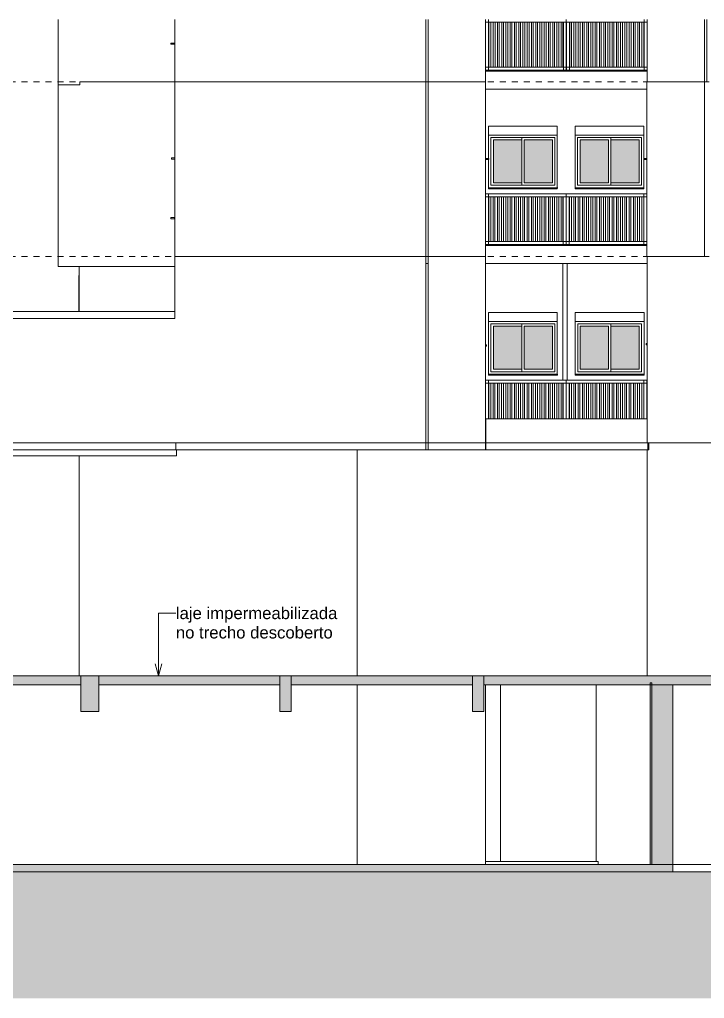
# Model space of a CAD drawing. Header units: metres. Extents: x -96 to 123, y 1 to 648.
# Drawn here: x -25.19 to -13.74, y 586.88 to 603.26 of the extents above; entities that cross this region are included whole.
import ezdxf

# ---------------------------------------------------------------- set-up
doc = ezdxf.new("R2010")
doc.units = ezdxf.units.M
doc.linetypes.add('_Tracejado longo', pattern=[0.014288, 0.009525, -0.004763])
doc.linetypes.add('IMPORT-LINHA_DE_FRONTEIRA', pattern=[0.065, 0.025, -0.00375, 0, -0.00375, 0, -0.00375, 0, -0.00375, 0.025, 0])
for name, color, linetype, lineweight in [('A-ANNO-TEXT', 7, 'Continuous', 5), ('A-DETL', 7, 'Continuous', 5), ('A-DETL-GENF', 7, 'Continuous', 5), ('A-FLOR-CASE', 7, 'Continuous', 5), ('A-FLOR-HRAL', 7, 'Continuous', 5), ('A-FLOR-LEVL', 7, 'Continuous', 5), ('A-FLOR-OTLN', 7, 'Continuous', 5), ('A-GLAZ', 7, 'Continuous', 5), ('A-GLAZ-FRAM', 7, 'Continuous', 5), ('A-WALL', 7, 'Continuous', 5), ('A-WALL-PATT', 7, 'Continuous', 20), ('C-PKNG', 7, 'Continuous', 5), ('Dimensões', 7, 'Continuous', 5), ('DIVISA1', 7, 'Continuous', 5), ('I-WALL', 7, 'Continuous', 5), ('MURO1', 7, 'Continuous', 5)]:
    doc.layers.add(name, color=color, linetype=linetype, lineweight=lineweight)
doc.layers.add('LUC-PLA-EP-001-IMP-R00 - Sobreposição RVT_dwg', color=7, linetype='Continuous', lineweight=5, true_color=0x767676)
doc.styles.add('Arial_1', font='arial.ttf', dxfattribs={"height": 0.2})
pattern_1 = [(45, (-45.716, 618.273), (0, 0.21552615), [0.00718, -0.10417, 0.00335, -0.10082]), (45, (-45.705, 618.268), (0, 0.21552615), [0.00718, -0.10417, 0.00335, -0.10082]), (337.5, (-45.711, 618.278), (1.7e-06, -0.2155266), [0.0127, -0.07613, 0.00335, -0.07264]), (337.5, (-45.716, 618.273), (1.7e-06, -0.2155266), [0.0127, -0.07613, 0.00335, -0.07264]), (60, (-45.767, 618.222), (-0.10160315, 0.1759782), [0.00953, -0.09684, 0.00335, -0.09348]), (120, (-45.767, 618.222), (-0.20320315, -1.8e-06), [0.00953, -0.09684, 0.00335, -0.09348]), (0, (-45.772, 618.231), (0.1016, 0.17598), [0.00953, -0.09684, 0.00335, -0.09348])]
pattern_2 = [(0, (-45.767, 618.222), (0.8128, 0.2032), [0.03353, -0.57607, 0.03353, -0.57607, -3.251]), (0, (-45.767, 618.222), (0.8128, 0.2032), [-1.219, 0.03353, -1.186, 0.03353, -0.57607, -1.422]), (0, (-45.767, 618.222), (0.8128, 0.2032), [-3.048, 0.03353, -0.37287, 0.03353, -0.98247]), (120, (-45.462, 618.324), (-0.5823764, 0.6023054), [0.03353, -0.57607, 0.03353, -0.57607, -3.251]), (120, (-45.462, 618.324), (-0.5823764, 0.6023054), [-1.219, 0.03353, -1.186, 0.03353, -0.57607, -1.422]), (120, (-45.462, 618.324), (-0.5823764, 0.6023054), [-3.048, 0.03353, -0.37287, 0.03353, -0.98247]), (240, (-45.361, 618.73), (-0.2304236, -0.8055054), [0.03353, -0.57607, 0.03353, -0.57607, -3.251]), (240, (-45.361, 618.73), (-0.2304236, -0.8055054), [-1.219, 0.03353, -1.186, 0.03353, -0.57607, -1.422]), (240, (-45.361, 618.73), (-0.2304236, -0.8055054), [-3.048, 0.03353, -0.37287, 0.03353, -0.98247])]

# ---------------------------------------------------------------- blocks, each defined once
blk = doc.blocks.new('xok - vaga carro - 2_5 x 5_0 m-V4-Section 1')
at = {"layer": 'C-PKNG'}
for p, q in [((-24.165, 592.28), (-24.702, 592.28)), ((-20.836, 592.28), (-23.866, 592.28)), ((-19.702, 592.28), (-20.646, 592.28))]:
    blk.add_line(p, q, dxfattribs=at)
blk = doc.blocks.new('xok - vaga carro - 2_5 x 5_0 m-V5-Section 1')
at = {"layer": 'C-PKNG'}
for p, q in [((-17.616, 592.28), (-19.702, 592.28)), ((-14.702, 592.28), (-17.425, 592.28))]:
    blk.add_line(p, q, dxfattribs=at)
blk = doc.blocks.new('xok - vaga carro - 2_5 x 5_0 m-V7-Section 1')
at = {"layer": 'C-PKNG'}
blk.add_line((-79.73, 592.28), (-84.73, 592.28), dxfattribs=at)
blk = doc.blocks.new('xok - janela de correr multipla com persiana - 121 x 111-V41-Section 1')
at = {"layer": 'A-GLAZ', "true_color": 0xe6e6e6}
for points in [[(-17.266, 597.41), (-16.791, 597.41), (-16.791, 598.13), (-17.266, 598.13), (-17.266, 597.529)], [(-16.693, 597.41), (-16.276, 597.41), (-16.276, 598.13), (-16.751, 598.13), (-16.751, 597.41)]]:
    blk.add_hatch(color=254, dxfattribs=at).paths.add_polyline_path(points)
at = {"layer": 'A-GLAZ-FRAM'}
for p, q in [((-16.196, 598.21), (-17.346, 598.21)), ((-17.346, 598.21), (-16.196, 598.21)), ((-17.306, 597.37), (-17.306, 598.17)), ((-17.306, 598.17), (-16.236, 598.17)), ((-17.266, 597.41), (-17.266, 598.13)), ((-17.266, 598.13), (-16.791, 598.13)), ((-16.236, 598.17), (-16.791, 598.17)), ((-16.791, 598.17), (-16.791, 597.37)), ((-16.751, 597.41), (-16.751, 598.13)), ((-16.751, 598.13), (-16.276, 598.13)), ((-16.276, 598.13), (-16.276, 597.41)), ((-16.236, 597.37), (-16.236, 598.17)), ((-16.236, 598.17), (-16.236, 597.37)), ((-16.791, 597.41), (-17.266, 597.41)), ((-16.276, 597.41), (-16.751, 597.41)), ((-16.236, 597.37), (-17.306, 597.37)), ((-16.791, 597.37), (-16.236, 597.37))]:
    blk.add_line(p, q, dxfattribs=at)
blk = doc.blocks.new('xok - janela de correr multipla com persiana - 121 x 111-4103295-Section 1')
at = {"layer": 'A-GLAZ', "true_color": 0xe6e6e6}
for points in [[(-64.484, 597.41), (-64.474, 597.41), (-64.474, 598.13), (-64.949, 598.13), (-64.949, 597.41), (-64.579, 597.41)], [(-64.434, 597.41), (-63.959, 597.41), (-63.959, 598.13), (-64.434, 598.13), (-64.434, 597.529)]]:
    blk.add_hatch(color=254, dxfattribs=at).paths.add_polyline_path(points)
at = {"layer": 'A-GLAZ-FRAM'}
for p, q in [((-63.879, 598.21), (-65.029, 598.21)), ((-65.029, 598.21), (-63.879, 598.21)), ((-64.989, 598.17), (-64.989, 597.37)), ((-64.434, 598.17), (-64.989, 598.17)), ((-64.989, 597.37), (-64.989, 598.17)), ((-64.989, 598.17), (-63.919, 598.17)), ((-64.949, 598.13), (-64.474, 598.13)), ((-64.949, 597.41), (-64.949, 598.13)), ((-64.474, 598.13), (-64.474, 597.41)), ((-64.434, 597.37), (-64.434, 598.17)), ((-64.434, 598.13), (-63.959, 598.13)), ((-63.959, 598.13), (-63.959, 597.41)), ((-63.919, 598.17), (-63.919, 597.37)), ((-64.474, 597.41), (-64.949, 597.41)), ((-63.959, 597.41), (-64.434, 597.41)), ((-64.989, 597.37), (-64.434, 597.37)), ((-63.919, 597.37), (-64.989, 597.37))]:
    blk.add_line(p, q, dxfattribs=at)
blk = doc.blocks.new('XOK - Soleira Paramétrica - Peitoril Janela Banheiros - 20 x 53-V85-Section 1')
at = {"layer": 'A-FLOR-CASE', "true_color": 0xbbbbbb}
h = blk.add_hatch(dxfattribs=at)
h.set_pattern_fill('FP_5', color=9, style=0, pattern_type=2)
h.set_pattern_definition(pattern_1)
h.paths.add_polyline_path([(-14.71, 597.82), (-14.695, 597.82), (-14.695, 597.84), (-14.71, 597.84)])
at = {"layer": 'A-FLOR-CASE'}
for p, q in [((-14.71, 597.84), (-14.695, 597.84)), ((-14.71, 597.82), (-14.71, 597.84)), ((-14.695, 597.82), (-14.71, 597.82))]:
    blk.add_line(p, q, dxfattribs=at)
blk = doc.blocks.new('XOK - Soleira Paramétrica - Peitoril - 19 x 115-V86-Section 1')
at = {"layer": 'A-FLOR-CASE', "true_color": 0xbbbbbb}
h = blk.add_hatch(dxfattribs=at)
h.set_pattern_fill('FP_5', color=9, style=0, pattern_type=2)
h.set_pattern_definition(pattern_1)
h.paths.add_polyline_path([(-15.268, 597.31), (-14.745, 597.31), (-14.745, 597.33), (-15.895, 597.33), (-15.895, 597.31), (-15.363, 597.31)])
at = {"layer": 'A-FLOR-CASE'}
for p, q in [((-15.895, 597.33), (-14.745, 597.33)), ((-15.895, 597.31), (-15.895, 597.33)), ((-14.745, 597.31), (-15.895, 597.31)), ((-14.745, 597.31), (-14.745, 597.33))]:
    blk.add_line(p, q, dxfattribs=at)
blk = doc.blocks.new('XOK - Soleira Paramétrica - Peitoril - 19 x 115-V87-Section 1')
at = {"layer": 'A-FLOR-CASE', "true_color": 0xbbbbbb}
h = blk.add_hatch(dxfattribs=at)
h.set_pattern_fill('FP_5', color=9, style=0, pattern_type=2)
h.set_pattern_definition(pattern_1)
h.paths.add_polyline_path([(-16.195, 597.31), (-16.195, 597.33), (-17.345, 597.33), (-17.345, 597.31), (-16.313, 597.31)])
at = {"layer": 'A-FLOR-CASE'}
for p, q in [((-17.345, 597.33), (-16.195, 597.33)), ((-17.345, 597.33), (-17.345, 597.31)), ((-16.195, 597.31), (-17.345, 597.31)), ((-16.195, 597.33), (-16.195, 597.31))]:
    blk.add_line(p, q, dxfattribs=at)
blk = doc.blocks.new('xok - janela de correr multipla com persiana - 121 x 111-V92-Section 1')
at = {"layer": 'A-GLAZ', "true_color": 0xe6e6e6}
for points in [[(-15.816, 600.53), (-15.341, 600.53), (-15.341, 601.25), (-15.816, 601.25), (-15.816, 600.715)], [(-15.301, 600.53), (-14.826, 600.53), (-14.826, 601.25), (-15.301, 601.25), (-15.301, 600.556)]]:
    blk.add_hatch(color=254, dxfattribs=at).paths.add_polyline_path(points)
at = {"layer": 'A-GLAZ-FRAM'}
for p, q in [((-14.746, 601.33), (-15.896, 601.33)), ((-15.896, 601.33), (-14.746, 601.33)), ((-15.856, 601.29), (-15.856, 600.49)), ((-15.301, 601.29), (-15.856, 601.29)), ((-15.856, 600.49), (-15.856, 601.29)), ((-15.856, 601.29), (-14.786, 601.29)), ((-15.816, 601.25), (-15.341, 601.25)), ((-15.816, 600.53), (-15.816, 601.25)), ((-15.341, 601.25), (-15.341, 600.53)), ((-15.301, 600.49), (-15.301, 601.29)), ((-15.301, 601.25), (-14.826, 601.25)), ((-14.826, 601.25), (-14.826, 600.53)), ((-14.786, 601.29), (-14.786, 600.49)), ((-15.856, 600.49), (-15.301, 600.49)), ((-14.786, 600.49), (-15.856, 600.49)), ((-15.341, 600.53), (-15.816, 600.53)), ((-14.826, 600.53), (-15.301, 600.53))]:
    blk.add_line(p, q, dxfattribs=at)
blk = doc.blocks.new('xok - janela de correr multipla com persiana - 121 x 111-V93-Section 1')
at = {"layer": 'A-GLAZ', "true_color": 0xe6e6e6}
for points in [[(-17.266, 600.53), (-16.791, 600.53), (-16.791, 601.25), (-17.266, 601.25), (-17.266, 600.556)], [(-16.276, 600.53), (-16.276, 601.25), (-16.751, 601.25), (-16.751, 600.53), (-16.313, 600.53)]]:
    blk.add_hatch(color=254, dxfattribs=at).paths.add_polyline_path(points)
at = {"layer": 'A-GLAZ-FRAM'}
for p, q in [((-16.196, 601.33), (-16.196, 601.48)), ((-16.196, 601.33), (-17.346, 601.33)), ((-17.346, 601.33), (-16.196, 601.33)), ((-16.196, 600.45), (-16.196, 601.33)), ((-17.306, 600.49), (-17.306, 601.29)), ((-17.306, 601.29), (-16.236, 601.29)), ((-17.266, 600.53), (-17.266, 601.25)), ((-17.266, 601.25), (-16.791, 601.25)), ((-16.236, 601.29), (-16.791, 601.29)), ((-16.791, 601.29), (-16.791, 600.49)), ((-16.751, 600.53), (-16.751, 601.25)), ((-16.751, 601.25), (-16.276, 601.25)), ((-16.276, 601.25), (-16.276, 600.53)), ((-16.236, 600.49), (-16.236, 601.29)), ((-16.236, 601.29), (-16.236, 600.49)), ((-16.236, 600.49), (-17.306, 600.49)), ((-16.791, 600.53), (-17.266, 600.53)), ((-16.791, 600.49), (-16.236, 600.49)), ((-16.276, 600.53), (-16.751, 600.53))]:
    blk.add_line(p, q, dxfattribs=at)
blk = doc.blocks.new('Railing - 20mm-891507-Section 1')
at = {"layer": 'A-FLOR-HRAL'}
for p, q in [((-16.132, 599.55), (-16.132, 600.3)), ((-16.102, 599.55), (-16.102, 600.3))]:
    blk.add_line(p, q, dxfattribs=at)
blk = doc.blocks.new('Railing - 20mm-891505-Section 1')
at = {"layer": 'A-FLOR-HRAL'}
for p, q in [((-16.096, 599.5), (-16.096, 600.3)), ((-16.046, 600.3), (-16.096, 600.3)), ((-16.046, 599.5), (-16.046, 600.3))]:
    blk.add_line(p, q, dxfattribs=at)
blk = doc.blocks.new('Railing - 20mm-891503-Section 1')
at = {"layer": 'A-FLOR-HRAL'}
for p, q in [((-17.346, 600.35), (-17.396, 600.35)), ((-17.346, 599.5), (-17.346, 600.35))]:
    blk.add_line(p, q, dxfattribs=at)
blk = doc.blocks.new('Railing - Railing-3407415-Section 1')
at = {"layer": 'A-FLOR-HRAL'}
for p, q in [((-17.396, 600.35), (-16.046, 600.35)), ((-16.046, 600.35), (-16.046, 600.3)), ((-16.046, 600.3), (-17.396, 600.3)), ((-17.396, 599.55), (-16.046, 599.55)), ((-16.046, 599.55), (-16.046, 599.5))]:
    blk.add_line(p, q, dxfattribs=at)
for name, p in [('Railing - 20mm-891503-Section 1', (0, 0)), ('Railing - 20mm-891507-Section 1', (-1.208, 0)), ('Railing - 20mm-891507-Section 1', (-1.137, 0)), ('Railing - 20mm-891507-Section 1', (-1.066, 0)), ('Railing - 20mm-891507-Section 1', (-0.995, 0)), ('Railing - 20mm-891507-Section 1', (-0.924, 0)), ('Railing - 20mm-891507-Section 1', (-0.853, 0)), ('Railing - 20mm-891507-Section 1', (-0.782, 0)), ('Railing - 20mm-891507-Section 1', (-0.711, 0)), ('Railing - 20mm-891507-Section 1', (-0.64, 0)), ('Railing - 20mm-891507-Section 1', (-0.569, 0)), ('Railing - 20mm-891507-Section 1', (-0.497, 0)), ('Railing - 20mm-891507-Section 1', (-0.426, 0)), ('Railing - 20mm-891507-Section 1', (-0.355, 0)), ('Railing - 20mm-891507-Section 1', (-0.284, 0)), ('Railing - 20mm-891507-Section 1', (-0.213, 0)), ('Railing - 20mm-891507-Section 1', (-0.142, 0)), ('Railing - 20mm-891507-Section 1', (-0.071, 0)), ('Railing - 20mm-891507-Section 1', (0, 0)), ('Railing - 20mm-891505-Section 1', (0, 0))]:
    blk.add_blockref(name, p)
blk = doc.blocks.new('Railing - Railing-3407390-Section 1')
at = {"layer": 'A-FLOR-HRAL'}
for p, q in [((-16.046, 600.3), (-16.046, 600.35)), ((-16.046, 600.35), (-14.696, 600.35)), ((-14.696, 600.3), (-16.046, 600.3)), ((-16.046, 599.5), (-16.046, 599.55)), ((-16.046, 599.55), (-14.696, 599.55))]:
    blk.add_line(p, q, dxfattribs=at)
at = {"extrusion": (0, 0, -1), "zscale": -1}
for name, p in [('Railing - 20mm-891503-Section 1', (32.092, 0)), ('Railing - 20mm-891505-Section 1', (32.092, 0)), ('Railing - 20mm-891507-Section 1', (32.092, 0)), ('Railing - 20mm-891507-Section 1', (32.021, 0)), ('Railing - 20mm-891507-Section 1', (31.949, 0)), ('Railing - 20mm-891507-Section 1', (31.878, 0)), ('Railing - 20mm-891507-Section 1', (31.807, 0)), ('Railing - 20mm-891507-Section 1', (31.736, 0)), ('Railing - 20mm-891507-Section 1', (31.665, 0)), ('Railing - 20mm-891507-Section 1', (31.594, 0)), ('Railing - 20mm-891507-Section 1', (31.523, 0)), ('Railing - 20mm-891507-Section 1', (31.452, 0)), ('Railing - 20mm-891507-Section 1', (31.381, 0)), ('Railing - 20mm-891507-Section 1', (31.31, 0)), ('Railing - 20mm-891507-Section 1', (31.239, 0)), ('Railing - 20mm-891507-Section 1', (31.168, 0)), ('Railing - 20mm-891507-Section 1', (31.097, 0)), ('Railing - 20mm-891507-Section 1', (31.026, 0)), ('Railing - 20mm-891507-Section 1', (30.955, 0)), ('Railing - 20mm-891507-Section 1', (30.883, 0))]:
    blk.add_blockref(name, p, dxfattribs=at)
blk = doc.blocks.new('Railing - 20mm-V97-Section 1')
at = {"layer": 'A-FLOR-HRAL'}
for p, q in [((-16.132, 596.58), (-16.132, 597.18)), ((-16.102, 596.58), (-16.102, 597.18))]:
    blk.add_line(p, q, dxfattribs=at)
blk = doc.blocks.new('Railing - 20mm-V98-Section 1')
at = {"layer": 'A-FLOR-HRAL'}
for p, q in [((-16.096, 596.58), (-16.096, 597.18)), ((-16.046, 597.18), (-16.096, 597.18)), ((-16.046, 596.58), (-16.046, 597.18))]:
    blk.add_line(p, q, dxfattribs=at)
blk = doc.blocks.new('Railing - 20mm-V99-Section 1')
at = {"layer": 'A-FLOR-HRAL'}
for p, q in [((-17.346, 597.23), (-17.395, 597.23)), ((-17.346, 596.58), (-17.346, 597.23))]:
    blk.add_line(p, q, dxfattribs=at)
blk = doc.blocks.new('Railing - Railing-4107647-Section 1')
at = {"layer": 'A-FLOR-HRAL'}
for p, q in [((-17.395, 597.23), (-16.046, 597.23)), ((-16.046, 597.23), (-16.046, 597.18)), ((-16.046, 597.18), (-17.395, 597.18))]:
    blk.add_line(p, q, dxfattribs=at)
for name, p in [('Railing - 20mm-V99-Section 1', (0, 0)), ('Railing - 20mm-V97-Section 1', (-1.208, 0)), ('Railing - 20mm-V97-Section 1', (-1.137, 0)), ('Railing - 20mm-V97-Section 1', (-1.066, 0)), ('Railing - 20mm-V97-Section 1', (-0.995, 0)), ('Railing - 20mm-V97-Section 1', (-0.924, 0)), ('Railing - 20mm-V97-Section 1', (-0.853, 0)), ('Railing - 20mm-V97-Section 1', (-0.782, 0)), ('Railing - 20mm-V97-Section 1', (-0.711, 0)), ('Railing - 20mm-V97-Section 1', (-0.64, 0)), ('Railing - 20mm-V97-Section 1', (-0.569, 0)), ('Railing - 20mm-V97-Section 1', (-0.497, 0)), ('Railing - 20mm-V97-Section 1', (-0.426, 0)), ('Railing - 20mm-V97-Section 1', (-0.355, 0)), ('Railing - 20mm-V97-Section 1', (-0.284, 0)), ('Railing - 20mm-V97-Section 1', (-0.213, 0)), ('Railing - 20mm-V97-Section 1', (-0.142, 0)), ('Railing - 20mm-V97-Section 1', (-0.071, 0)), ('Railing - 20mm-V97-Section 1', (0, 0)), ('Railing - 20mm-V98-Section 1', (0, 0))]:
    blk.add_blockref(name, p)
blk = doc.blocks.new('Railing - 20mm-V100-Section 1')
at = {"layer": 'A-FLOR-HRAL'}
for p, q in [((-14.746, 597.23), (-14.696, 597.23)), ((-14.746, 596.58), (-14.746, 597.23)), ((-14.696, 596.58), (-14.696, 597.23))]:
    blk.add_line(p, q, dxfattribs=at)
blk = doc.blocks.new('Railing - Railing-4107654-Section 1')
at = {"layer": 'A-FLOR-HRAL'}
for p, q in [((-16.046, 597.18), (-16.046, 597.23)), ((-16.046, 597.23), (-14.696, 597.23)), ((-14.696, 597.23), (-14.696, 597.18)), ((-14.696, 597.18), (-16.046, 597.18))]:
    blk.add_line(p, q, dxfattribs=at)
blk.add_blockref('Railing - 20mm-V100-Section 1', (0, 0))
at = {"extrusion": (0, 0, -1), "zscale": -1}
for name, p in [('Railing - 20mm-V98-Section 1', (32.092, 0)), ('Railing - 20mm-V97-Section 1', (32.092, 0)), ('Railing - 20mm-V97-Section 1', (32.021, 0)), ('Railing - 20mm-V97-Section 1', (31.949, 0)), ('Railing - 20mm-V97-Section 1', (31.878, 0)), ('Railing - 20mm-V97-Section 1', (31.807, 0)), ('Railing - 20mm-V97-Section 1', (31.736, 0)), ('Railing - 20mm-V97-Section 1', (31.665, 0)), ('Railing - 20mm-V97-Section 1', (31.594, 0)), ('Railing - 20mm-V97-Section 1', (31.523, 0)), ('Railing - 20mm-V97-Section 1', (31.452, 0)), ('Railing - 20mm-V97-Section 1', (31.381, 0)), ('Railing - 20mm-V97-Section 1', (31.31, 0)), ('Railing - 20mm-V97-Section 1', (31.239, 0)), ('Railing - 20mm-V97-Section 1', (31.168, 0)), ('Railing - 20mm-V97-Section 1', (31.097, 0)), ('Railing - 20mm-V97-Section 1', (31.026, 0)), ('Railing - 20mm-V97-Section 1', (30.955, 0)), ('Railing - 20mm-V97-Section 1', (30.883, 0))]:
    blk.add_blockref(name, p, dxfattribs=at)
blk = doc.blocks.new('LUC-ARQ-001-MOD-EMB_rvt-1-Section 1')
at = {"layer": 'A-FLOR-CASE', "true_color": 0x808080}
h = blk.add_hatch(dxfattribs=at)
h.set_pattern_fill('FP_6', color=8, style=0, pattern_type=2)
h.set_pattern_definition(pattern_2)
h.paths.add_polyline_path([(-22.596, 600.93), (-22.596, 600.95), (-22.651, 600.95), (-22.651, 600.93)])
h = blk.add_hatch(dxfattribs=at)
h.set_pattern_fill('FP_6', color=8, style=0, pattern_type=2)
h.set_pattern_definition(pattern_2)
h.paths.add_polyline_path([(-17.396, 600.92), (-17.341, 600.92), (-17.341, 600.94), (-17.396, 600.94)])
h = blk.add_hatch(dxfattribs=at)
h.set_pattern_fill('FP_6', color=8, style=0, pattern_type=2)
h.set_pattern_definition(pattern_2)
h.paths.add_polyline_path([(-14.696, 600.92), (-14.696, 600.94), (-14.751, 600.94), (-14.751, 600.92)])
at = {"layer": 'A-FLOR-CASE', "true_color": 0xbbbbbb}
h = blk.add_hatch(dxfattribs=at)
h.set_pattern_fill('FP_5', color=9, style=0, pattern_type=2)
h.set_pattern_definition(pattern_1)
h.paths.add_polyline_path([(-16.883, 600.43), (-16.196, 600.43), (-16.196, 600.45), (-17.346, 600.45), (-17.346, 600.43), (-17.073, 600.43)])
h = blk.add_hatch(dxfattribs=at)
h.set_pattern_fill('FP_5', color=9, style=0, pattern_type=2)
h.set_pattern_definition(pattern_1)
h.paths.add_polyline_path([(-14.746, 600.43), (-14.746, 600.45), (-15.896, 600.45), (-15.896, 600.43), (-14.793, 600.43)])
at = {"layer": 'A-FLOR-CASE', "true_color": 0x808080}
h = blk.add_hatch(dxfattribs=at)
h.set_pattern_fill('FP_6', color=8, style=0, pattern_type=2)
h.set_pattern_definition(pattern_2)
h.paths.add_polyline_path([(-22.596, 599.93), (-22.596, 599.95), (-22.661, 599.95), (-22.661, 599.93)])
h = blk.add_hatch(dxfattribs=at)
h.set_pattern_fill('FP_6', color=8, style=0, pattern_type=2)
h.set_pattern_definition(pattern_2)
h.paths.add_polyline_path([(-22.596, 599.929), (-22.596, 599.93), (-22.651, 599.929)])
h = blk.add_hatch(dxfattribs=at)
h.set_pattern_fill('FP_6', color=8, style=0, pattern_type=2)
h.set_pattern_definition(pattern_2)
h.paths.add_polyline_path([(-16.123, 599.48), (-14.696, 599.48), (-14.696, 599.5), (-17.396, 599.5), (-17.396, 599.48), (-16.313, 599.48)])
at = {"layer": 'A-FLOR-CASE', "true_color": 0xbbbbbb}
h = blk.add_hatch(dxfattribs=at)
h.set_pattern_fill('FP_5', color=9, style=0, pattern_type=2)
h.set_pattern_definition(pattern_1)
h.paths.add_polyline_path([(-17.38, 597.8), (-17.38, 597.82), (-17.395, 597.82), (-17.395, 597.8)])
at = {"layer": 'A-FLOR-OTLN', "true_color": 0x808080}
h = blk.add_hatch(color=8, dxfattribs=at)
h.paths.add_polyline_path([(-17.833, 592.13), (-17.616, 592.13), (-17.616, 592.28), (-20.646, 592.28), (-20.646, 592.13), (-18.023, 592.13)])
h.paths.add_polyline_path([(-35.386, 592.13), (-31.496, 592.13), (-31.496, 592.28), (-35.386, 592.28), (-35.386, 592.204)])
h.paths.add_polyline_path([(-4.846, 592.13), (-4.846, 592.28), (-13.246, 592.28), (-13.246, 592.13), (-12.364, 592.13), (-12.364, 592.16), (-5.036, 592.16), (-5.036, 592.13), (-4.912, 592.13)])
h.paths.add_polyline_path([(-15.743, 592.13), (-13.436, 592.13), (-13.436, 592.28), (-17.425, 592.28), (-17.425, 592.13), (-16.123, 592.13)])
h.paths.add_polyline_path([(-80.341, 592.13), (-77.291, 592.13), (-77.291, 592.28), (-80.341, 592.28), (-80.341, 592.27)])
h.paths.add_polyline_path([(-20.836, 592.13), (-20.836, 592.28), (-23.866, 592.28), (-23.866, 592.13), (-21.444, 592.13)])
h.paths.add_polyline_path([(-77.101, 592.13), (-74.016, 592.13), (-74.016, 592.28), (-77.101, 592.28), (-77.101, 592.205)])
h.paths.add_polyline_path([(-56.498, 592.13), (-56.101, 592.13), (-56.101, 592.28), (-56.498, 592.28)])
h.paths.add_polyline_path([(-55.911, 592.13), (-53.221, 592.13), (-53.221, 592.28), (-55.911, 592.28), (-55.911, 592.278)])
h.paths.add_polyline_path([(-53.031, 592.13), (-50.196, 592.13), (-50.196, 592.28), (-53.031, 592.28), (-53.031, 592.268)])
h.paths.add_polyline_path([(-24.165, 592.13), (-24.165, 592.28), (-27.571, 592.28), (-27.571, 592.13)])
h.paths.add_polyline_path([(-49.896, 592.13), (-46.006, 592.13), (-46.006, 592.28), (-49.896, 592.28), (-49.896, 592.256)])
h.paths.add_polyline_path([(-40.956, 592.13), (-40.956, 592.28), (-45.706, 592.28), (-45.706, 592.13)])
h.paths.add_polyline_path([(-35.686, 592.13), (-35.686, 592.28), (-40.436, 592.28), (-40.436, 592.13)])
h.paths.add_polyline_path([(-40.706, 592.13), (-40.686, 592.13), (-40.686, 592.28), (-40.706, 592.28), (-40.706, 592.223)])
h.paths.add_polyline_path([(-27.761, 592.13), (-27.761, 592.28), (-31.196, 592.28), (-31.196, 592.13)])
h = blk.add_hatch(color=8, dxfattribs=at)
h.paths.add_polyline_path([(-63.629, 589), (-14.264, 589), (-14.264, 589.12), (-68.23, 589.12), (-68.23, 589), (-63.819, 589)])
h.paths.add_polyline_path([(-73.727, 589), (-73.727, 589.12), (-90.031, 589.12), (-90.031, 589), (-73.73, 589)])
at = {"layer": 'A-WALL', "true_color": 0xffb76f}
blk.add_hatch(color=31, dxfattribs=at).paths.add_polyline_path([(-14.614, 589.12), (-14.614, 592.16), (-14.644, 592.16), (-14.644, 589.12)])
at = {"layer": 'A-WALL-PATT', "lineweight": 5, "true_color": 0xffb76f}
blk.add_hatch(color=31, dxfattribs=at).paths.add_polyline_path([(-14.264, 589.12), (-14.264, 592.13), (-14.614, 592.13), (-14.614, 589.12)])
at = {"layer": 'A-FLOR-CASE'}
for p, q in [((-22.651, 600.95), (-22.596, 600.95)), ((-22.651, 600.95), (-22.651, 600.93)), ((-22.596, 600.93), (-22.651, 600.93)), ((-17.396, 600.94), (-17.341, 600.94)), ((-17.341, 600.92), (-17.396, 600.92)), ((-17.341, 600.92), (-17.341, 600.94)), ((-14.751, 600.94), (-14.696, 600.94)), ((-14.751, 600.94), (-14.751, 600.92)), ((-14.696, 600.92), (-14.751, 600.92)), ((-17.346, 600.45), (-16.196, 600.45)), ((-17.346, 600.43), (-17.346, 600.45)), ((-16.196, 600.43), (-17.346, 600.43)), ((-16.196, 600.45), (-16.196, 600.43)), ((-15.896, 600.45), (-14.746, 600.45)), ((-15.896, 600.43), (-15.896, 600.45)), ((-14.746, 600.43), (-15.896, 600.43)), ((-14.746, 600.45), (-14.746, 600.43)), ((-22.661, 599.95), (-22.596, 599.95)), ((-22.661, 599.95), (-22.661, 599.93)), ((-22.596, 599.93), (-22.661, 599.93)), ((-22.596, 599.929), (-22.651, 599.929)), ((-17.396, 599.5), (-14.696, 599.5)), ((-17.396, 599.48), (-17.396, 599.5)), ((-14.696, 599.48), (-17.396, 599.48)), ((-17.395, 597.82), (-17.38, 597.82)), ((-17.38, 597.8), (-17.395, 597.8)), ((-17.38, 597.82), (-17.38, 597.8))]:
    blk.add_line(p, q, dxfattribs=at)
at = {"layer": 'A-FLOR-OTLN'}
for p, q in [((-18.395, 599.3), (-18.356, 599.3)), ((-18.395, 599.3), (-18.356, 599.3)), ((-18.355, 599.18), (-18.395, 599.18)), ((-18.355, 599.18), (-18.395, 599.18)), ((-18.395, 596.18), (-18.355, 596.18)), ((-22.565, 595.96), (-26.031, 595.96)), ((-22.565, 596.06), (-22.565, 595.96)), ((-18.355, 596.06), (-18.395, 596.06)), ((-17.395, 589.17), (-15.515, 589.17)), ((-15.515, 589.12), (-15.515, 589.17)), ((-14.264, 589.12), (-12.364, 589.12))]:
    blk.add_line(p, q, dxfattribs=at)
at = {"layer": 'A-FLOR-OTLN', "lineweight": 20}
for p, q in [((-24.165, 592.28), (-27.571, 592.28)), ((-20.836, 592.28), (-23.866, 592.28)), ((-17.616, 592.28), (-20.646, 592.28)), ((-13.436, 592.28), (-17.425, 592.28)), ((-27.571, 592.13), (-24.165, 592.13)), ((-23.866, 592.13), (-20.836, 592.13)), ((-20.646, 592.13), (-17.616, 592.13)), ((-17.425, 592.13), (-14.614, 592.13)), ((-14.264, 592.13), (-13.436, 592.13)), ((-14.264, 589.12), (-56.808, 589.12)), ((-14.264, 589), (-14.264, 589.12))]:
    blk.add_line(p, q, dxfattribs=at)
at = {"layer": 'A-WALL'}
for p, q in [((-24.181, 602.17), (-24.546, 602.17)), ((-24.546, 602.17), (-24.546, 599.13)), ((-22.595, 602.22), (-24.181, 602.22)), ((-24.181, 602.22), (-24.181, 602.17)), ((-18.396, 602.22), (-22.596, 602.22)), ((-22.596, 602.22), (-22.596, 599.3)), ((-18.396, 599.3), (-18.396, 602.22)), ((-18.356, 602.22), (-18.395, 602.22)), ((-17.396, 602.22), (-18.356, 602.22)), ((-18.356, 602.22), (-18.356, 599.3)), ((-17.396, 599.3), (-17.396, 602.22)), ((-14.696, 602.22), (-14.696, 599.3)), ((-13.736, 602.22), (-14.696, 602.22)), ((-13.736, 599.3), (-13.736, 602.22)), ((-17.346, 600.94), (-17.346, 601.48)), ((-17.346, 601.48), (-16.196, 601.48)), ((-16.196, 601.48), (-16.196, 600.45)), ((-16.196, 601.48), (-16.196, 600.45)), ((-15.896, 600.45), (-15.896, 601.48)), ((-15.896, 601.48), (-14.746, 601.48)), ((-14.746, 601.48), (-14.746, 600.94)), ((-17.346, 600.45), (-17.346, 600.92)), ((-14.746, 600.92), (-14.746, 600.45)), ((-16.196, 600.45), (-16.196, 600.45)), ((-16.196, 600.45), (-16.196, 600.45)), ((-17.396, 599.5), (-17.396, 599.5)), ((-17.396, 599.5), (-17.396, 599.5)), ((-22.596, 599.3), (-18.396, 599.3)), ((-22.595, 598.26), (-22.595, 599.3)), ((-22.595, 599.3), (-22.565, 599.3)), ((-18.395, 599.3), (-22.565, 599.3)), ((-18.356, 599.3), (-18.395, 599.3)), ((-18.395, 596.06), (-18.395, 599.3)), ((-18.395, 599.3), (-18.356, 599.3)), ((-18.356, 599.3), (-17.396, 599.3)), ((-17.395, 599.3), (-18.355, 599.3)), ((-18.355, 599.3), (-18.355, 596.06)), ((-17.395, 596.06), (-17.395, 599.3)), ((-17.395, 599.18), (-14.695, 599.18)), ((-17.395, 599.18), (-14.695, 599.18)), ((-16.101, 599.18), (-16.101, 597.23)), ((-16.031, 599.18), (-16.031, 597.23)), ((-14.695, 599.3), (-14.695, 596.18)), ((-13.735, 599.3), (-14.695, 599.3)), ((-24.546, 599.13), (-22.595, 599.13)), ((-24.196, 598.65), (-24.196, 599.13)), ((-22.595, 599.13), (-24.195, 599.13)), ((-24.195, 599.13), (-24.195, 598.38)), ((-24.201, 598.38), (-24.201, 598.98)), ((-24.196, 598.98), (-24.201, 598.98)), ((-24.195, 598.65), (-24.196, 598.65)), ((-17.346, 598.36), (-16.196, 598.36)), ((-17.346, 597.33), (-17.346, 598.36)), ((-16.196, 598.36), (-16.196, 597.33)), ((-15.895, 598.36), (-14.745, 598.36)), ((-15.895, 597.33), (-15.895, 598.36)), ((-14.745, 598.36), (-14.745, 597.33)), ((-22.595, 598.26), (-26.035, 598.26)), ((-17.345, 597.33), (-17.346, 597.33)), ((-16.101, 597.18), (-16.101, 596.58)), ((-14.695, 596.58), (-17.395, 596.58)), ((-14.695, 596.58), (-17.393, 596.58)), ((-17.393, 596.58), (-17.393, 596.06)), ((-22.58, 596.18), (-22.58, 596.06)), ((-22.58, 596.06), (-22.58, 596.18)), ((-18.395, 596.18), (-18.355, 596.18)), ((-14.695, 596.18), (-13.735, 596.18)), ((-14.68, 596.06), (-14.68, 596.18)), ((-14.665, 596.06), (-14.665, 596.18)), ((-26.031, 596.06), (-22.58, 596.06)), ((-24.195, 595.96), (-24.195, 592.28)), ((-22.58, 596.06), (-18.395, 596.06)), ((-19.545, 596.06), (-19.545, 592.28)), ((-18.355, 596.06), (-17.395, 596.06)), ((-17.395, 596.06), (-14.68, 596.06)), ((-17.393, 596.06), (-14.665, 596.06)), ((-14.695, 596.06), (-14.695, 592.28)), ((-19.545, 589.12), (-19.545, 592.13)), ((-17.395, 589.12), (-17.395, 592.13)), ((-17.145, 589.17), (-17.145, 592.13)), ((-15.545, 589.17), (-15.545, 592.13))]:
    blk.add_line(p, q, dxfattribs=at)
at = {"layer": 'A-WALL', "color": 8, "true_color": 0x808080}
for p, q in [((-14.644, 592.16), (-14.644, 589.12)), ((-14.614, 592.16), (-14.644, 592.16)), ((-14.614, 589.12), (-14.614, 592.16)), ((-14.644, 589.12), (-14.614, 589.12))]:
    blk.add_line(p, q, dxfattribs=at)
at = {"layer": 'A-WALL', "lineweight": 20}
for p, q in [((-14.614, 592.13), (-14.614, 589.12)), ((-14.264, 592.13), (-14.614, 592.13)), ((-14.264, 589.12), (-14.264, 592.13)), ((-14.614, 589.12), (-14.264, 589.12))]:
    blk.add_line(p, q, dxfattribs=at)
at = {"layer": 'I-WALL'}
for p, q in [((-24.196, 598.38), (-24.196, 598.65)), ((-22.595, 598.38), (-26.026, 598.38))]:
    blk.add_line(p, q, dxfattribs=at)
at = {"layer": 'A-FLOR-CASE', "color": 253, "lineweight": 5, "true_color": 0x999999}
for name in ['XOK - Soleira Paramétrica - Peitoril Janela Banheiros - 20 x 53-V85-Section 1', 'XOK - Soleira Paramétrica - Peitoril - 19 x 115-V87-Section 1', 'XOK - Soleira Paramétrica - Peitoril - 19 x 115-V86-Section 1']:
    blk.add_blockref(name, (0, 0), dxfattribs=at)
at = {"layer": 'A-FLOR-HRAL', "color": 253, "lineweight": 5, "true_color": 0x999999}
for name in ['Railing - Railing-3407415-Section 1', 'Railing - Railing-3407390-Section 1', 'Railing - Railing-4107647-Section 1', 'Railing - Railing-4107654-Section 1']:
    blk.add_blockref(name, (0, 0), dxfattribs=at)
at = {"layer": 'A-GLAZ', "color": 253, "lineweight": 5, "true_color": 0x999999}
for name, p in [('xok - janela de correr multipla com persiana - 121 x 111-V93-Section 1', (0, 0)), ('xok - janela de correr multipla com persiana - 121 x 111-V92-Section 1', (0, 0)), ('xok - janela de correr multipla com persiana - 121 x 111-V41-Section 1', (0, 0)), ('xok - janela de correr multipla com persiana - 121 x 111-4103295-Section 1', (49.134, 0))]:
    blk.add_blockref(name, p, dxfattribs=at)
at = {"layer": 'C-PKNG', "color": 253, "lineweight": 5, "true_color": 0x999999}
for name, p in [('xok - vaga carro - 2_5 x 5_0 m-V4-Section 1', (0, 0)), ('xok - vaga carro - 2_5 x 5_0 m-V5-Section 1', (0, 0)), ('xok - vaga carro - 2_5 x 5_0 m-V7-Section 1', (60.028, -3.16)), ('xok - vaga carro - 2_5 x 5_0 m-V7-Section 1', (65.028, -3.16))]:
    blk.add_blockref(name, p, dxfattribs=at)
blk = doc.blocks.new('Railing - 20mm-V107-Section 1')
at = {"layer": 'A-FLOR-HRAL'}
blk.add_line((-17.345, 602.42), (-17.345, 603.264), dxfattribs=at)
blk = doc.blocks.new('Railing - Railing-2636846-Section 1')
at = {"layer": 'A-FLOR-HRAL'}
for p, q in [((-16.045, 603.22), (-17.395, 603.22)), ((-16.045, 603.264), (-16.045, 603.22)), ((-17.395, 602.47), (-16.045, 602.47)), ((-16.045, 602.47), (-16.045, 602.42))]:
    blk.add_line(p, q, dxfattribs=at)
for name, p in [('Railing - 20mm-V107-Section 1', (0, 0)), ('Railing - 20mm-891507-Section 1', (-1.207, 2.92)), ('Railing - 20mm-891507-Section 1', (-1.136, 2.92)), ('Railing - 20mm-891507-Section 1', (-1.065, 2.92)), ('Railing - 20mm-891507-Section 1', (-0.994, 2.92)), ('Railing - 20mm-891507-Section 1', (-0.923, 2.92)), ('Railing - 20mm-891507-Section 1', (-0.852, 2.92)), ('Railing - 20mm-891507-Section 1', (-0.78, 2.92)), ('Railing - 20mm-891507-Section 1', (-0.709, 2.92)), ('Railing - 20mm-891507-Section 1', (-0.638, 2.92)), ('Railing - 20mm-891507-Section 1', (-0.567, 2.92)), ('Railing - 20mm-891507-Section 1', (-0.496, 2.92)), ('Railing - 20mm-891507-Section 1', (-0.425, 2.92)), ('Railing - 20mm-891507-Section 1', (-0.354, 2.92)), ('Railing - 20mm-891507-Section 1', (-0.283, 2.92)), ('Railing - 20mm-891507-Section 1', (-0.212, 2.92)), ('Railing - 20mm-891507-Section 1', (-0.141, 2.92)), ('Railing - 20mm-891507-Section 1', (-0.07, 2.92)), ('Railing - 20mm-891507-Section 1', (0.001, 2.92)), ('Railing - 20mm-891505-Section 1', (0.001, 2.92))]:
    blk.add_blockref(name, p)
blk = doc.blocks.new('Railing - Railing-2994068-Section 1')
at = {"layer": 'A-FLOR-HRAL'}
for p, q in [((-16.045, 603.22), (-16.045, 603.264)), ((-14.694, 603.22), (-16.045, 603.22)), ((-16.045, 602.42), (-16.045, 602.47)), ((-16.045, 602.47), (-14.694, 602.47))]:
    blk.add_line(p, q, dxfattribs=at)
at = {"extrusion": (0, 0, -1), "zscale": -1}
for name, p in [('Railing - 20mm-891505-Section 1', (32.09, 2.92)), ('Railing - 20mm-891507-Section 1', (32.09, 2.92)), ('Railing - 20mm-891507-Section 1', (32.019, 2.92)), ('Railing - 20mm-891507-Section 1', (31.948, 2.92)), ('Railing - 20mm-891507-Section 1', (31.877, 2.92)), ('Railing - 20mm-891507-Section 1', (31.806, 2.92)), ('Railing - 20mm-891507-Section 1', (31.735, 2.92)), ('Railing - 20mm-891507-Section 1', (31.664, 2.92)), ('Railing - 20mm-891507-Section 1', (31.593, 2.92)), ('Railing - 20mm-891507-Section 1', (31.522, 2.92)), ('Railing - 20mm-891507-Section 1', (31.451, 2.92)), ('Railing - 20mm-891507-Section 1', (31.38, 2.92)), ('Railing - 20mm-891507-Section 1', (31.309, 2.92)), ('Railing - 20mm-891507-Section 1', (31.238, 2.92)), ('Railing - 20mm-891507-Section 1', (31.166, 2.92)), ('Railing - 20mm-891507-Section 1', (31.095, 2.92)), ('Railing - 20mm-891507-Section 1', (31.024, 2.92)), ('Railing - 20mm-891507-Section 1', (30.953, 2.92)), ('Railing - 20mm-891507-Section 1', (30.882, 2.92)), ('Railing - 20mm-V107-Section 1', (32.089, 0))]:
    blk.add_blockref(name, p, dxfattribs=at)
blk = doc.blocks.new('LUC-ARQ-001-MOD-TOR_rvt-1-Section 1')
at = {"layer": 'A-FLOR-CASE', "true_color": 0xbbbbbb}
h = blk.add_hatch(dxfattribs=at)
h.set_pattern_fill('FP_5', color=9, style=0, pattern_type=2)
h.set_pattern_definition(pattern_1)
h.paths.add_polyline_path([(-22.66, 602.85), (-22.595, 602.85), (-22.595, 602.87), (-22.66, 602.87)])
h = blk.add_hatch(dxfattribs=at)
h.set_pattern_fill('FP_5', color=9, style=0, pattern_type=2)
h.set_pattern_definition(pattern_1)
h.paths.add_polyline_path([(-9.472, 602.85), (-9.43, 602.85), (-9.43, 602.87), (-9.495, 602.87), (-9.495, 602.85)])
h = blk.add_hatch(dxfattribs=at)
h.set_pattern_fill('FP_5', color=9, style=0, pattern_type=2)
h.set_pattern_definition(pattern_1)
h.paths.add_polyline_path([(-16.123, 602.4), (-14.694, 602.4), (-14.694, 602.42), (-17.394, 602.42), (-17.394, 602.4), (-16.313, 602.4)])
at = {"layer": 'A-FLOR-CASE'}
for p, q in [((-22.66, 602.87), (-22.595, 602.87)), ((-22.66, 602.87), (-22.66, 602.85)), ((-22.595, 602.85), (-22.66, 602.85)), ((-9.495, 602.87), (-9.43, 602.87)), ((-9.43, 602.85), (-9.495, 602.85)), ((-9.43, 602.85), (-9.43, 602.87)), ((-17.394, 602.42), (-14.694, 602.42)), ((-17.394, 602.4), (-17.394, 602.42)), ((-14.694, 602.4), (-17.394, 602.4))]:
    blk.add_line(p, q, dxfattribs=at)
at = {"layer": 'A-FLOR-OTLN'}
blk.add_line((-17.395, 602.1), (-17.396, 602.1), dxfattribs=at)
at = {"layer": 'A-WALL'}
for p, q in [((-24.545, 603.264), (-24.545, 602.17)), ((-22.595, 602.22), (-22.595, 603.264)), ((-18.395, 602.22), (-18.395, 603.264)), ((-18.355, 603.264), (-18.355, 602.22)), ((-17.395, 602.22), (-17.395, 603.264)), ((-14.694, 603.264), (-14.694, 602.22)), ((-13.734, 602.22), (-13.734, 603.264)), ((-13.694, 603.264), (-13.694, 602.22)), ((-9.495, 603.264), (-9.495, 602.22)), ((-7.545, 602.05), (-7.545, 603.264)), ((-17.394, 602.42), (-17.395, 602.42)), ((-18.396, 602.22), (-18.395, 602.22)), ((-17.396, 602.22), (-17.395, 602.22)), ((-17.395, 602.22), (-17.395, 602.1)), ((-13.736, 602.22), (-13.734, 602.22)), ((-9.495, 602.22), (-9.496, 602.22)), ((-17.395, 602.1), (-14.696, 602.1)), ((-7.546, 602.05), (-7.545, 602.05))]:
    blk.add_line(p, q, dxfattribs=at)
at = {"layer": 'A-FLOR-HRAL', "lineweight": 5}
for name in ['Railing - Railing-2636846-Section 1', 'Railing - Railing-2994068-Section 1']:
    blk.add_blockref(name, (0, 0), dxfattribs=at)
blk = doc.blocks.new('LUC-PLA-EP-001-IMP-R00 - Sobreposição RVT_dwg-3147753-Section 1')
at = {"layer": 'Dimensões'}
for p, q in [((-27.571, 592.28), (-24.165, 592.28)), ((-23.866, 592.28), (-22.273, 592.28)), ((-17.616, 592.28), (-19.797, 592.28)), ((-13.436, 592.28), (-17.425, 592.28))]:
    blk.add_line(p, q, dxfattribs=at)
at = {"layer": 'DIVISA1', "linetype": 'IMPORT-LINHA_DE_FRONTEIRA'}
for p, q in [((-24.165, 592.28), (-27.571, 592.28)), ((-20.836, 592.28), (-23.866, 592.28)), ((-17.616, 592.28), (-20.646, 592.28)), ((-13.436, 592.28), (-17.425, 592.28))]:
    blk.add_line(p, q, dxfattribs=at)
at = {"layer": 'MURO1'}
for p, q in [((-27.571, 592.28), (-24.165, 592.28)), ((-23.866, 592.28), (-20.836, 592.28)), ((-20.646, 592.28), (-17.616, 592.28)), ((-17.425, 592.28), (-13.436, 592.28))]:
    blk.add_line(p, q, dxfattribs=at)
blk = doc.blocks.new('LUC-PLA-EP-001-IMP-R00 - Sobreposição RVT_dwg-V111-Section 1')
at = {"layer": 'Dimensões'}
for p, q in [((-41.774, 589.12), (-22.273, 589.12)), ((-12.364, 589.12), (-19.797, 589.12))]:
    blk.add_line(p, q, dxfattribs=at)
at = {"layer": 'DIVISA1', "linetype": 'IMPORT-LINHA_DE_FRONTEIRA'}
blk.add_line((-12.364, 589.12), (-90.031, 589.12), dxfattribs=at)
at = {"layer": 'MURO1', "flags": 128}
blk.add_lwpolyline([(-89.811, 589.12), (-89.95, 589.12), (-42.03, 589.12), (-42.007, 589.12), (-12.364, 589.12)], dxfattribs=at)
blk = doc.blocks.new('LUC-PLA-EP-001-IMP-R00 - Sobreposição RVT_dwg-V112-Section 1')
at = {"layer": 'Dimensões'}
for p, q in [((-41.774, 596.18), (-22.273, 596.18)), ((-0.297, 596.18), (-19.797, 596.18))]:
    blk.add_line(p, q, dxfattribs=at)
at = {"layer": 'DIVISA1', "linetype": 'IMPORT-LINHA_DE_FRONTEIRA'}
blk.add_line((-0.031, 596.18), (-90.031, 596.18), dxfattribs=at)
at = {"layer": 'MURO1', "flags": 128}
blk.add_lwpolyline([(-89.811, 596.18), (-89.34, 596.18), (-89.95, 596.18), (-42.03, 596.18), (-42.007, 596.18), (-0.049, 596.18)], dxfattribs=at)

msp = doc.modelspace()

# ---------------------------------------------------------------- hatches: boundary and pattern name
at = {"layer": 'A-DETL-GENF', "true_color": 0x808080}
h = msp.add_hatch(color=8, dxfattribs=at)
h.paths.add_polyline_path([(-90.031, 590.5), (-89.739, 590.5), (-89.739, 591.1), (-90.031, 591.1)])
h.paths.add_polyline_path([(-56.501, 591.53), (-56.501, 591.68), (-55.911, 591.68), (-55.911, 592.28), (-56.101, 592.28), (-56.101, 591.78), (-56.501, 591.78), (-56.501, 592.28), (-56.691, 592.28), (-56.691, 591.53)])
h.paths.add_polyline_path([(-35.386, 591.68), (-35.386, 592.28), (-35.686, 592.28), (-35.686, 591.68)])
h.paths.add_polyline_path([(-85.091, 591.68), (-85.091, 592.28), (-85.391, 592.28), (-85.391, 591.68)])
h.paths.add_polyline_path([(-13.436, 591.68), (-13.246, 591.68), (-13.246, 592.28), (-13.436, 592.28), (-13.436, 591.794)])
h.paths.add_polyline_path([(-40.956, 591.68), (-40.706, 591.68), (-40.706, 592.28), (-40.956, 592.28)])
h.paths.add_polyline_path([(-40.686, 591.68), (-40.436, 591.68), (-40.436, 592.28), (-40.686, 592.28)])
h.paths.add_polyline_path([(-53.031, 591.68), (-53.031, 592.28), (-53.221, 592.28), (-53.221, 591.68)])
h.paths.add_polyline_path([(-31.496, 591.68), (-31.196, 591.68), (-31.196, 592.28), (-31.496, 592.28)])
h.paths.add_polyline_path([(-17.425, 591.68), (-17.425, 592.28), (-17.616, 592.28), (-17.616, 591.68)])
h.paths.add_polyline_path([(-20.836, 591.68), (-20.646, 591.68), (-20.646, 592.28), (-20.836, 592.28)])
h.paths.add_polyline_path([(-49.896, 591.68), (-49.896, 592.28), (-50.196, 592.28), (-50.196, 591.68)])
h.paths.add_polyline_path([(-27.761, 591.68), (-27.571, 591.68), (-27.571, 592.28), (-27.761, 592.28)])
h.paths.add_polyline_path([(-45.767, 591.68), (-45.706, 591.68), (-45.706, 592.28), (-46.006, 592.28), (-46.006, 591.68)])
h.paths.add_polyline_path([(-90.031, 591.68), (-89.841, 591.68), (-89.841, 592.13), (-90.031, 592.13)])
h.paths.add_polyline_path([(-24.165, 591.68), (-23.866, 591.68), (-23.866, 592.28), (-24.165, 592.28)])
h.paths.add_polyline_path([(-77.291, 591.68), (-77.101, 591.68), (-77.101, 592.28), (-77.291, 592.28)])
h.paths.add_polyline_path([(-74.016, 591.68), (-73.826, 591.68), (-73.826, 592.28), (-74.016, 592.28)])
h.paths.add_polyline_path([(-80.341, 591.68), (-80.341, 592.27), (-80.641, 592.27), (-80.641, 591.68)])
h.paths.add_polyline_path([(-50.196, 595.08), (-49.846, 595.08), (-49.846, 595.78), (-50.196, 595.78), (-50.196, 595.618)])
h.paths.add_polyline_path([(-41.006, 595.28), (-40.706, 595.28), (-40.706, 595.78), (-41.006, 595.78), (-41.006, 595.618)])
h.paths.add_polyline_path([(-55.236, 595.28), (-54.986, 595.28), (-54.986, 595.88), (-55.236, 595.88), (-55.236, 595.618)])
h.paths.add_polyline_path([(-45.767, 595.28), (-45.706, 595.28), (-45.706, 595.78), (-46.006, 595.78), (-46.006, 595.28)])
h.paths.add_polyline_path([(-40.686, 595.28), (-40.386, 595.28), (-40.386, 595.78), (-40.686, 595.78), (-40.686, 595.618)])
h.paths.add_polyline_path([(-86.436, 595.303), (-86.436, 595.903), (-86.626, 595.903), (-86.626, 595.303)])
h.paths.add_polyline_path([(-80.341, 595.303), (-80.341, 595.903), (-80.641, 595.903), (-80.641, 595.303)])
h.paths.add_polyline_path([(-85.391, 595.303), (-85.091, 595.303), (-85.091, 595.903), (-85.391, 595.903)])
h.paths.add_polyline_path([(-75.442, 595.43), (-75.442, 596.02), (-75.631, 596.02), (-75.631, 595.43)])
h.paths.add_polyline_path([(-35.686, 595.48), (-35.386, 595.48), (-35.386, 596.08), (-35.686, 596.08), (-35.686, 595.618)])
h.paths.add_polyline_path([(-37.261, 595.48), (-37.071, 595.48), (-37.071, 596.08), (-37.261, 596.08), (-37.261, 595.618)])
h.paths.add_polyline_path([(-31.196, 595.48), (-31.196, 596.08), (-31.496, 596.08), (-31.496, 595.48)])
h.paths.add_polyline_path([(-26.031, 595.48), (-26.031, 596.08), (-26.281, 596.08), (-26.281, 595.48)])
at = {"layer": 'A-DETL-GENF', "true_color": 0x804040}
h = msp.add_hatch(dxfattribs=at)
h.set_pattern_fill('FP_7', color=17, style=0, pattern_type=2)
h.set_pattern_definition([(0, (-45.767, 618.222), (0.635, 0.635), [0.635, -0.635]), (0, (-45.767, 618.46), (0.635, 0.635), [0.635, -0.635]), (0, (-45.767, 618.699), (0.635, 0.635), [0.635, -0.635]), (90, (-45.688, 618.778), (-0.635, 0.635), [0.635, -0.635]), (90, (-45.45, 618.778), (-0.635, 0.635), [0.635, -0.635]), (90, (-45.212, 618.778), (-0.635, 0.635), [0.635, -0.635])])
h.paths.add_polyline_path([(1.869, 586.88), (1.869, 591.2), (-5.036, 591.2), (-5.036, 592.16), (-12.364, 592.16), (-12.364, 589), (-68.135, 589), (-68.135, 588.674), (-73.73, 589), (-90.031, 589), (-90.031, 592.28), (-91.131, 592.28), (-91.131, 586.88), (-3.202, 586.88)])

# ---------------------------------------------------------------- linework, layer by layer
at = {"layer": 'A-ANNO-TEXT'}
for p, q in [((-22.868, 593.329), (-22.577, 593.329)), ((-22.868, 592.28), (-22.868, 593.329)), ((-22.868, 592.28), (-22.921, 592.48)), ((-22.868, 592.28), (-22.814, 592.48))]:
    msp.add_line(p, q, dxfattribs=at)
at = {"layer": 'A-DETL'}
for p, q in [((-23.866, 592.28), (-24.165, 592.28)), ((-24.165, 592.28), (-24.165, 591.68)), ((-23.866, 591.68), (-23.866, 592.28)), ((-20.836, 592.28), (-20.836, 591.68)), ((-20.646, 592.28), (-20.836, 592.28)), ((-20.646, 591.68), (-20.646, 592.28)), ((-17.616, 592.28), (-17.616, 591.68)), ((-17.425, 592.28), (-17.616, 592.28)), ((-17.425, 591.68), (-17.425, 592.28)), ((-24.165, 591.68), (-23.866, 591.68)), ((-20.836, 591.68), (-20.646, 591.68)), ((-17.616, 591.68), (-17.425, 591.68)), ((-12.364, 589), (-68.135, 589))]:
    msp.add_line(p, q, dxfattribs=at)
at = {"layer": 'A-FLOR-LEVL', "linetype": '_Tracejado longo'}
for p, q in [((-93.957, 602.22), (2.54, 602.22)), ((-93.957, 599.3), (2.54, 599.3)), ((-93.957, 596.18), (2.54, 596.18)), ((-93.957, 592.28), (2.54, 592.28)), ((-93.957, 589.12), (2.54, 589.12))]:
    msp.add_line(p, q, dxfattribs=at)

# ---------------------------------------------------------------- block references
at = {"lineweight": 5}
for name in ['LUC-ARQ-001-MOD-TOR_rvt-1-Section 1', 'LUC-ARQ-001-MOD-EMB_rvt-1-Section 1']:
    msp.add_blockref(name, (0, 0), dxfattribs=at)
at = {"layer": 'LUC-PLA-EP-001-IMP-R00 - Sobreposição RVT_dwg', "color": 7}
for name in ['LUC-PLA-EP-001-IMP-R00 - Sobreposição RVT_dwg-V112-Section 1', 'LUC-PLA-EP-001-IMP-R00 - Sobreposição RVT_dwg-3147753-Section 1', 'LUC-PLA-EP-001-IMP-R00 - Sobreposição RVT_dwg-V111-Section 1']:
    msp.add_blockref(name, (0, 0), dxfattribs=at)

# ---------------------------------------------------------------- texts
at = {"layer": 'A-ANNO-TEXT', "char_height": 0.2, "attachment_point": 1, "style": 'Arial_1'}
for s, insert, width in [('laje impermeabilizada ', (-22.577, 593.429), 3.45527), ('no trecho descoberto', (-22.577, 593.105), 3.25485)]:
    msp.add_mtext(s, dxfattribs=dict(at, insert=insert, width=width))

doc.saveas('drawing.dxf')
